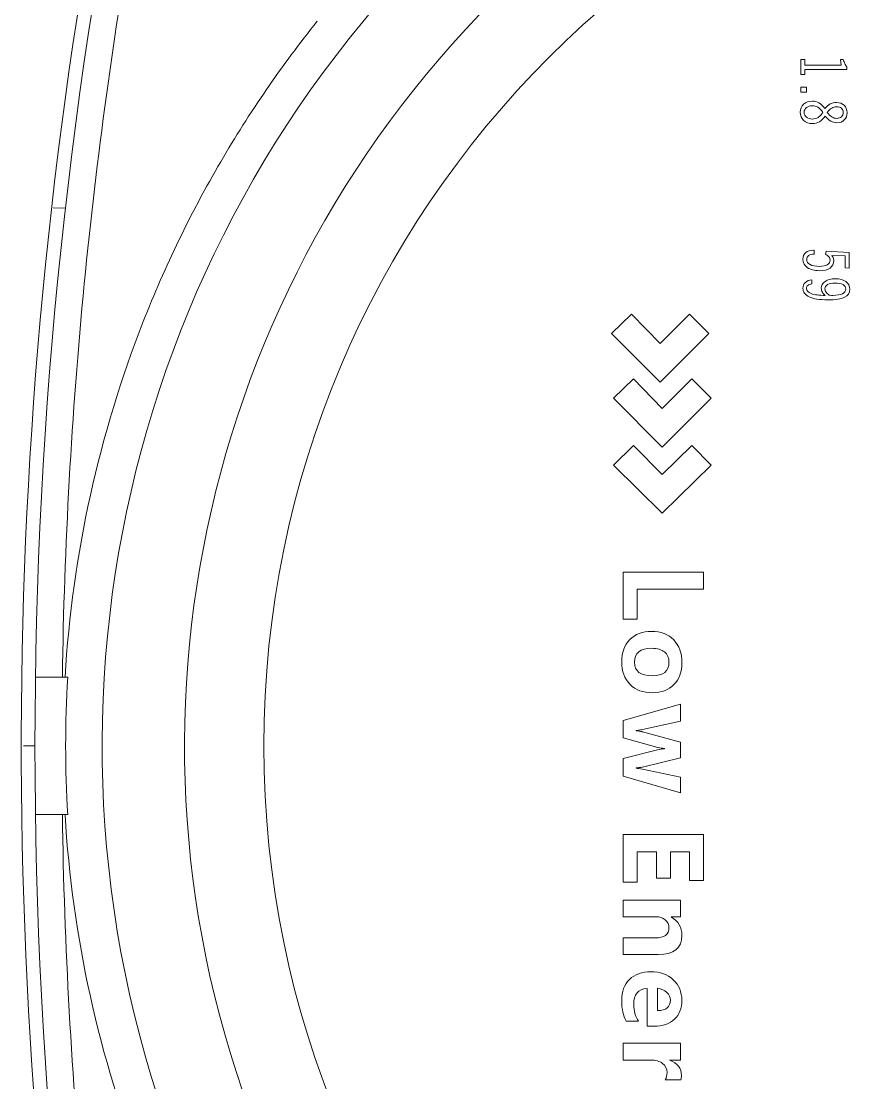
# Model space of a CAD drawing. Header units: millimetres. Extents: x 206 to 1899, y -454 to 296.
# Drawn here: x 625.195 to 627.106, y -391.24 to -388.828 of the extents above; entities that cross this region are included whole.
import ezdxf

# ---------------------------------------------------------------- set-up
doc = ezdxf.new("R2010")
doc.units = ezdxf.units.MM
doc.layers.add('细实线', color=7, linetype='Continuous', lineweight=15)

msp = doc.modelspace()

# ---------------------------------------------------------------- linework, layer by layer
at = {"layer": '细实线', "linetype": 'Continuous', "lineweight": 9}
for p, q in [((626.9674, -388.915), (626.9674, -388.949)), ((626.976, -388.915), (626.9674, -388.915)), ((626.976, -388.9273), (626.976, -388.915)), ((627.0585, -388.9273), (626.976, -388.9273)), ((627.0577, -388.915), (627.0585, -388.9273)), ((627.0636, -388.915), (627.0577, -388.915)), ((627.0717, -388.9372), (627.0717, -388.9315)), ((626.9674, -388.949), (626.976, -388.949)), ((626.976, -388.949), (626.976, -388.9372)), ((626.976, -388.9372), (627.0717, -388.9372)), ((626.9674, -388.9773), (626.9674, -388.9886)), ((626.9802, -388.9773), (626.9674, -388.9773)), ((626.9802, -388.9886), (626.9802, -388.9773)), ((626.9674, -388.9886), (626.9802, -388.9886)), ((625.2895, -389.2522), (625.2675, -389.2519)), ((625.295, -389.2522), (625.2675, -389.252)), ((625.295, -389.2521), (625.2895, -389.2522)), ((626.9975, -389.348), (626.9962, -389.348)), ((626.9975, -389.3569), (626.9975, -389.348)), ((627.0235, -389.3578), (627.0249, -389.3499)), ((627.0249, -389.3499), (627.0769, -389.3533)), ((627.0678, -389.3612), (627.0373, -389.3597)), ((627.0678, -389.3612), (627.0678, -389.3884)), ((627.0769, -389.3891), (627.0769, -389.3533)), ((627.0678, -389.3882), (627.0769, -389.3891)), ((626.9923, -389.4247), (626.9923, -389.4156)), ((626.5363, -389.5371), (626.5819, -389.4931)), ((626.5819, -389.4931), (626.6472, -389.56)), ((626.6472, -389.56), (626.714, -389.4931)), ((626.714, -389.4931), (626.7581, -389.5371)), ((626.6472, -389.648), (626.5363, -389.5371)), ((626.7581, -389.5371), (626.6472, -389.648)), ((626.5413, -389.6845), (626.587, -389.6405)), ((626.587, -389.6405), (626.6522, -389.7074)), ((626.6522, -389.7074), (626.7191, -389.6405)), ((626.7191, -389.6405), (626.7631, -389.6845)), ((626.6522, -389.7954), (626.5413, -389.6845)), ((626.7631, -389.6845), (626.6522, -389.7954)), ((626.5413, -389.8362), (626.587, -389.7922)), ((626.587, -389.7922), (626.6522, -389.8574)), ((626.6522, -389.8574), (626.7191, -389.7922)), ((626.7191, -389.7922), (626.7631, -389.8362)), ((626.6522, -389.9455), (626.5413, -389.8362)), ((626.7631, -389.8362), (626.6522, -389.9455)), ((626.5631, -390.0794), (626.5631, -390.1866)), ((626.7457, -390.0794), (626.5631, -390.0794)), ((626.7457, -390.1183), (626.7457, -390.0794)), ((626.5949, -390.1866), (626.5949, -390.1183)), ((626.5949, -390.1183), (626.7457, -390.1183)), ((626.5631, -390.1866), (626.5949, -390.1866)), ((625.2269, -390.3183), (625.3002, -390.3183)), ((626.5631, -390.4169), (626.6935, -390.3797)), ((626.6935, -390.4186), (626.6935, -390.3797)), ((626.5631, -390.4169), (626.5631, -390.4563)), ((626.6935, -390.4186), (626.607, -390.4376)), ((626.6418, -390.4779), (626.5631, -390.4563)), ((626.5927, -390.4403), (626.5927, -390.4395)), ((626.6074, -390.4425), (626.6935, -390.4659)), ((625.1996, -390.4746), (625.2258, -390.4746)), ((626.6575, -390.4804), (626.6575, -390.4812)), ((626.6935, -390.502), (626.6935, -390.4659)), ((626.5631, -390.5033), (626.6414, -390.4833)), ((626.5631, -390.5033), (626.5631, -390.5433)), ((626.6935, -390.502), (626.6068, -390.5228)), ((626.5924, -390.5255), (626.5924, -390.5246)), ((626.6068, -390.5275), (626.6935, -390.5457)), ((626.6935, -390.581), (626.5631, -390.5433)), ((626.6935, -390.581), (626.6935, -390.5457)), ((625.2269, -390.6308), (625.3002, -390.6308)), ((626.5631, -390.6762), (626.5631, -390.7843)), ((626.7457, -390.6762), (626.5631, -390.6762)), ((626.7457, -390.7801), (626.7457, -390.6762)), ((626.5949, -390.7843), (626.5949, -390.7151)), ((626.5949, -390.7151), (626.6391, -390.7151)), ((626.6391, -390.7151), (626.6391, -390.7755)), ((626.6709, -390.7755), (626.6709, -390.7151)), ((626.6709, -390.7151), (626.7138, -390.7151)), ((626.7138, -390.7151), (626.7138, -390.7801)), ((626.5631, -390.7843), (626.5949, -390.7843)), ((626.6391, -390.7755), (626.6709, -390.7755)), ((626.7138, -390.7801), (626.7457, -390.7801)), ((626.5631, -390.8249), (626.5631, -390.8629)), ((626.6935, -390.8249), (626.5631, -390.8249)), ((626.6935, -390.863), (626.6935, -390.8249)), ((626.5631, -390.8629), (626.6375, -390.8629)), ((626.6724, -390.8629), (626.6935, -390.8629)), ((626.5631, -390.9109), (626.5631, -390.9487)), ((626.6358, -390.9109), (626.5631, -390.9109)), ((626.5631, -390.9487), (626.6429, -390.9487)), ((626.6176, -391.0256), (626.6176, -391.1114)), ((626.6414, -391.0759), (626.6414, -391.0255)), ((626.5699, -391.1002), (626.5979, -391.1002)), ((626.6176, -391.1114), (626.6337, -391.1114)), ((626.5631, -391.1505), (626.5631, -391.1886)), ((626.6935, -391.1505), (626.5631, -391.1505)), ((626.6935, -391.1886), (626.6935, -391.1505)), ((626.5631, -391.1886), (626.6258, -391.1886)), ((626.6687, -391.1886), (626.6935, -391.1886)), ((626.6589, -391.2336), (626.6942, -391.2336))]:
    msp.add_line(p, q, dxfattribs=at)
msp.add_circle((627.9602, -390.4746), 2.2138, dxfattribs=at)
for centre, radius, start, end in [((636.0648, -390.4746), 10.839, 167.985, 192.015), ((627.9602, -390.4746), 2.5816, 132.7355, 47.2645), ((627.9602, -390.4746), 2.3942, 132.7355, 47.2645), ((636.0648, -390.4746), 10.8702, 170.90255, 192.125), ((627.9602, -390.4746), 2.6646, 176.6383, 183.3617), ((626.594, -390.4923), 0.0516, 74.8417, 76.567), ((626.6565, -390.4219), 0.0579, 255.32, 256.0139)]:
    msp.add_arc(centre, radius, start, end, dxfattribs=at)
for points, knots in [([(625.2881, -390.3183), (625.2924, -390.0199), (625.3251, -389.4339), (625.4051, -388.8526), (625.4553, -388.5694)], [0, 0, 0, 0, 0.509283, 1, 1, 1, 1]), ([(625.8677, -388.8277), (625.7868, -388.9283), (625.6367, -389.1466), (625.4611, -389.5091), (625.3408, -389.904), (625.3025, -390.1793), (625.2942, -390.3182)], [0, 0, 0, 0, 0.239033, 0.488038, 0.742639, 1, 1, 1, 1]), ([(627.0247, -389.4437), (627.0264, -389.4462), (627.0288, -389.4485), (627.032, -389.4505), (627.032, -389.4505)], [0, 0, 0, 0, 0.991615, 1, 1, 1, 1]), ([(627.032, -389.4505), (627.0322, -389.4505), (627.0357, -389.4507), (627.0382, -389.4507), (627.0398, -389.4507)], [0, 0, 0, 0, 0.040455, 1, 1, 1, 1]), ([(625.4553, -392.3798), (625.4051, -392.0966), (625.3251, -391.5153), (625.2924, -390.9293), (625.2881, -390.6308)], [0, 0, 0, 0, 0.490727, 1, 1, 1, 1]), ([(625.8677, -392.1215), (625.7868, -392.0208), (625.6367, -391.8026), (625.4611, -391.44), (625.3408, -391.0452), (625.3025, -390.7698), (625.2942, -390.631)], [0, 0, 0, 0, 0.239048, 0.488049, 0.742647, 1, 1, 1, 1]), ([(626.6722, -390.8631), (626.6722, -390.8631), (626.6723, -390.8632), (626.6725, -390.8633), (626.6886, -390.8728), (626.6966, -390.8869), (626.6966, -390.9054)], [0, 0, 0, 0, 0.003502, 0.003855, 0.01111, 1, 1, 1, 1]), ([(626.6682, -391.1888), (626.6684, -391.1889), (626.6685, -391.1889), (626.6688, -391.189), (626.6867, -391.1953), (626.6957, -391.2068), (626.6957, -391.2233)], [0, 0, 0, 0, 0.008058, 0.008427, 0.013134, 1, 1, 1, 1])]:
    msp.add_open_spline(points, degree=3, knots=knots, dxfattribs=at)
for points in [[(627.0636, -388.915), (627.0647, -388.9184), (627.0659, -388.9215), (627.0673, -388.9241)], [(627.0673, -388.9241), (627.0686, -388.9269), (627.0701, -388.9293), (627.0717, -388.9315)], [(626.9656, -389.0345), (626.9656, -389.0269), (626.9682, -389.0209), (626.9733, -389.0163)], [(626.9733, -389.0163), (626.9784, -389.0117), (626.9852, -389.0094), (626.9936, -389.0094)], [(626.98, -389.0239), (626.9765, -389.0268), (626.9747, -389.0304), (626.9747, -389.0348)], [(626.9933, -389.0196), (626.9879, -389.0196), (626.9834, -389.021), (626.98, -389.0239)], [(627.0061, -389.0233), (627.0022, -389.0208), (626.9979, -389.0196), (626.9933, -389.0196)], [(626.9936, -389.0094), (626.9989, -389.0094), (627.0038, -389.0107), (627.0084, -389.0134)], [(627.0173, -389.0348), (627.0138, -389.0296), (627.0101, -389.0258), (627.0061, -389.0233)], [(627.0084, -389.0134), (627.013, -389.016), (627.0175, -389.0202), (627.022, -389.026)], [(627.022, -389.026), (627.0256, -389.0214), (627.0296, -389.018), (627.0338, -389.0157)], [(627.0373, -389.0251), (627.0338, -389.0272), (627.0305, -389.0305), (627.0272, -389.0349)], [(627.0338, -389.0157), (627.0381, -389.0135), (627.0429, -389.0124), (627.0481, -389.0124)], [(627.0485, -389.0219), (627.0445, -389.0219), (627.0408, -389.0229), (627.0373, -389.0251)], [(627.0481, -389.0124), (627.0553, -389.0124), (627.0612, -389.0145), (627.0656, -389.0186)], [(627.0596, -389.0254), (627.0568, -389.0231), (627.0531, -389.0219), (627.0485, -389.0219)], [(627.0637, -389.0349), (627.0637, -389.031), (627.0624, -389.0278), (627.0596, -389.0254)], [(627.0656, -389.0186), (627.07, -389.0228), (627.0722, -389.0283), (627.0722, -389.0352)], [(626.9735, -389.0529), (626.9683, -389.048), (626.9656, -389.0419), (626.9656, -389.0345)], [(626.9932, -389.0603), (626.9853, -389.0603), (626.9787, -389.0578), (626.9735, -389.0529)], [(626.9747, -389.0348), (626.9747, -389.0392), (626.9764, -389.0429), (626.9799, -389.0457)], [(626.9799, -389.0457), (626.9833, -389.0485), (626.9877, -389.0499), (626.9932, -389.0499)], [(626.9932, -389.0499), (626.998, -389.0499), (627.0024, -389.0487), (627.0062, -389.0463)], [(627.0096, -389.056), (627.0047, -389.0588), (626.9992, -389.0603), (626.9932, -389.0603)], [(627.0062, -389.0463), (627.0101, -389.0439), (627.0138, -389.04), (627.0173, -389.0348)], [(627.0226, -389.0431), (627.0189, -389.0488), (627.0146, -389.0531), (627.0096, -389.056)], [(627.035, -389.0545), (627.0306, -389.052), (627.0264, -389.0482), (627.0226, -389.0431)], [(627.0272, -389.0349), (627.0307, -389.0396), (627.0341, -389.043), (627.0376, -389.0452)], [(627.0493, -389.0583), (627.0443, -389.0583), (627.0395, -389.057), (627.035, -389.0545)], [(627.0376, -389.0452), (627.0412, -389.0474), (627.045, -389.0485), (627.0492, -389.0485)], [(627.0492, -389.0485), (627.0535, -389.0485), (627.057, -389.0472), (627.0597, -389.0447)], [(627.0659, -389.0519), (627.0617, -389.0561), (627.0562, -389.0583), (627.0493, -389.0583)], [(627.0597, -389.0447), (627.0624, -389.0421), (627.0637, -389.0389), (627.0637, -389.0349)], [(627.0722, -389.0352), (627.0722, -389.0421), (627.0701, -389.0477), (627.0659, -389.0519)], [(626.9719, -389.3684), (626.9719, -389.362), (626.974, -389.357), (626.9783, -389.3534)], [(626.9818, -389.3877), (626.9752, -389.3831), (626.9719, -389.3767), (626.9719, -389.3684)], [(626.9783, -389.3534), (626.9826, -389.3498), (626.9885, -389.348), (626.9962, -389.348)], [(626.9849, -389.3603), (626.982, -389.3625), (626.9805, -389.3655), (626.9805, -389.3695)], [(626.9805, -389.3695), (626.9805, -389.3742), (626.9831, -389.378), (626.9882, -389.3807)], [(626.9975, -389.3569), (626.992, -389.357), (626.9878, -389.3581), (626.9849, -389.3603)], [(627.031, -389.363), (627.0293, -389.3608), (627.0268, -389.3591), (627.0235, -389.3578)], [(627.0274, -389.381), (627.0315, -389.3786), (627.0336, -389.375), (627.0336, -389.3705)], [(627.0336, -389.3705), (627.0336, -389.3677), (627.0327, -389.3651), (627.031, -389.363)], [(627.0373, -389.3597), (627.0389, -389.3611), (627.04, -389.3628), (627.0408, -389.3646)], [(627.0408, -389.3646), (627.0415, -389.3665), (627.0419, -389.3687), (627.0419, -389.3713)], [(627.0097, -389.3946), (626.9977, -389.3946), (626.9884, -389.3923), (626.9818, -389.3877)], [(626.9882, -389.3807), (626.9933, -389.3833), (627.0005, -389.3847), (627.0097, -389.3847)], [(627.0097, -389.3847), (627.0174, -389.3847), (627.0233, -389.3835), (627.0274, -389.381)], [(627.0336, -389.3886), (627.0281, -389.3926), (627.0201, -389.3946), (627.0097, -389.3946)], [(627.0419, -389.3713), (627.0419, -389.3788), (627.0391, -389.3846), (627.0336, -389.3886)], [(626.9775, -389.4211), (626.9812, -389.4176), (626.9862, -389.4157), (626.9923, -389.4156)], [(627.0137, -389.4343), (627.0137, -389.4279), (627.0166, -389.4227), (627.0223, -389.4189)], [(627.0223, -389.4189), (627.0281, -389.415), (627.0358, -389.413), (627.0456, -389.413)], [(627.0456, -389.413), (627.0558, -389.413), (627.0638, -389.4152), (627.0697, -389.4195)], [(626.9719, -389.4347), (626.9719, -389.4292), (626.9737, -389.4246), (626.9775, -389.4211)], [(626.9862, -389.4542), (626.9766, -389.4497), (626.9719, -389.4433), (626.9719, -389.4347)], [(626.9831, -389.4279), (626.9811, -389.4297), (626.9801, -389.432), (626.9801, -389.435)], [(626.9801, -389.435), (626.9801, -389.4402), (626.9836, -389.444), (626.9909, -389.4467)], [(626.9923, -389.4247), (626.9882, -389.4251), (626.9852, -389.4262), (626.9831, -389.4279)], [(627.0161, -389.4433), (627.0145, -389.4404), (627.0137, -389.4374), (627.0137, -389.4343)], [(627.028, -389.4262), (627.024, -389.4285), (627.0221, -389.4318), (627.0221, -389.4361)], [(627.0221, -389.4361), (627.0221, -389.4387), (627.0229, -389.4412), (627.0247, -389.4437)], [(627.0454, -389.4228), (627.0378, -389.4228), (627.032, -389.4239), (627.028, -389.4262)], [(627.0632, -389.4263), (627.059, -389.424), (627.0531, -389.4228), (627.0454, -389.4228)], [(627.0618, -389.4471), (627.0668, -389.4446), (627.0694, -389.441), (627.0694, -389.4363)], [(627.0694, -389.4363), (627.0694, -389.4319), (627.0673, -389.4286), (627.0632, -389.4263)], [(627.0786, -389.4369), (627.0786, -389.4453), (627.0746, -389.4513), (627.0666, -389.4551)], [(627.0697, -389.4195), (627.0756, -389.4238), (627.0786, -389.4296), (627.0786, -389.4369)], [(627.0281, -389.4608), (627.0097, -389.4608), (626.9957, -389.4586), (626.9862, -389.4542)], [(626.9909, -389.4467), (626.9981, -389.4493), (627.0087, -389.4507), (627.0228, -389.4509)], [(627.0228, -389.4509), (627.0199, -389.4487), (627.0177, -389.4462), (627.0161, -389.4433)], [(627.0666, -389.4551), (627.0587, -389.4589), (627.0458, -389.4608), (627.0281, -389.4608)], [(627.0398, -389.4507), (627.0494, -389.4507), (627.0567, -389.4495), (627.0618, -389.4471)], [(626.5782, -390.233), (626.5903, -390.2205), (626.6068, -390.2143), (626.6277, -390.2143)], [(626.6277, -390.2143), (626.6492, -390.2143), (626.666, -390.2207), (626.6782, -390.2335)], [(626.5599, -390.2835), (626.5599, -390.2622), (626.566, -390.2454), (626.5782, -390.233)], [(626.6782, -390.2335), (626.6905, -390.2464), (626.6966, -390.2637), (626.6966, -390.2853)], [(626.6282, -390.2528), (626.6022, -390.2528), (626.5891, -390.2634), (626.5891, -390.2846)], [(626.6572, -390.2611), (626.6503, -390.2556), (626.6407, -390.2528), (626.6282, -390.2528)], [(626.6674, -390.2844), (626.6674, -390.2744), (626.664, -390.2667), (626.6572, -390.2611)], [(626.5789, -390.3348), (626.5663, -390.3222), (626.5599, -390.3051), (626.5599, -390.2835)], [(626.5891, -390.2846), (626.5891, -390.305), (626.6025, -390.3152), (626.6293, -390.3152)], [(626.6293, -390.3152), (626.6547, -390.3152), (626.6674, -390.3049), (626.6674, -390.2844)], [(626.6966, -390.2853), (626.6966, -390.3063), (626.6906, -390.323), (626.6786, -390.3353)], [(626.6299, -390.3538), (626.6086, -390.3538), (626.5915, -390.3475), (626.5789, -390.3348)], [(626.6786, -390.3353), (626.6665, -390.3477), (626.6503, -390.3538), (626.6299, -390.3538)], [(626.6026, -390.4384), (626.5998, -390.4388), (626.5965, -390.4392), (626.5927, -390.4395)], [(626.5927, -390.4403), (626.5978, -390.4406), (626.6022, -390.4413), (626.6059, -390.4422)], [(626.607, -390.4376), (626.6057, -390.4379), (626.6042, -390.4382), (626.6026, -390.4384)], [(626.6575, -390.4804), (626.6516, -390.4799), (626.6467, -390.4791), (626.6425, -390.4781)], [(626.6414, -390.4833), (626.6466, -390.482), (626.652, -390.4813), (626.6575, -390.4812)], [(626.6037, -390.5234), (626.601, -390.5238), (626.5973, -390.5242), (626.5924, -390.5246)], [(626.5924, -390.5255), (626.5966, -390.5258), (626.6014, -390.5264), (626.6068, -390.5275)], [(626.6068, -390.5228), (626.606, -390.523), (626.605, -390.5232), (626.6037, -390.5234)], [(626.659, -390.8702), (626.6534, -390.8654), (626.6462, -390.8629), (626.6375, -390.8629)], [(626.6358, -390.9109), (626.6569, -390.9109), (626.6674, -390.9033), (626.6674, -390.8882)], [(626.6674, -390.8882), (626.6674, -390.8809), (626.6646, -390.8749), (626.659, -390.8702)], [(626.6966, -390.9054), (626.6966, -390.9343), (626.6787, -390.9487), (626.6429, -390.9487)], [(626.5599, -391.0535), (626.5599, -391.0328), (626.5658, -391.0167), (626.5775, -391.0052)], [(626.5775, -391.0052), (626.5892, -390.9936), (626.6055, -390.9879), (626.6264, -390.9879)], [(626.6264, -390.9879), (626.6472, -390.9879), (626.6641, -390.994), (626.6771, -391.0062)], [(626.6771, -391.0062), (626.6901, -391.0185), (626.6966, -391.0339), (626.6966, -391.0525)], [(626.6176, -391.0256), (626.5974, -391.0269), (626.5873, -391.0391), (626.5873, -391.0621)], [(626.6626, -391.0349), (626.6572, -391.0299), (626.6502, -391.0267), (626.6414, -391.0255)], [(626.6706, -391.0522), (626.6706, -391.0457), (626.6679, -391.0399), (626.6626, -391.0349)], [(626.5699, -391.1002), (626.5633, -391.0883), (626.5599, -391.0728), (626.5599, -391.0535)], [(626.6414, -391.0759), (626.6609, -391.0759), (626.6706, -391.068), (626.6706, -391.0522)], [(626.6966, -391.0525), (626.6966, -391.0709), (626.691, -391.0854), (626.6799, -391.0958)], [(626.5873, -391.0621), (626.5873, -391.0765), (626.5908, -391.0892), (626.5979, -391.1002)], [(626.6799, -391.0958), (626.6687, -391.1062), (626.6533, -391.1114), (626.6337, -391.1114)], [(626.653, -391.1962), (626.6464, -391.1911), (626.6374, -391.1886), (626.6258, -391.1886)], [(626.6629, -391.2167), (626.6629, -391.2081), (626.6596, -391.2012), (626.653, -391.1962)], [(626.6589, -391.2336), (626.6616, -391.229), (626.6629, -391.2233), (626.6629, -391.2167)], [(626.6957, -391.2233), (626.6957, -391.2278), (626.6952, -391.2313), (626.6942, -391.2336)]]:
    msp.add_open_spline(points, degree=3, dxfattribs=at)

doc.saveas('drawing.dxf')
